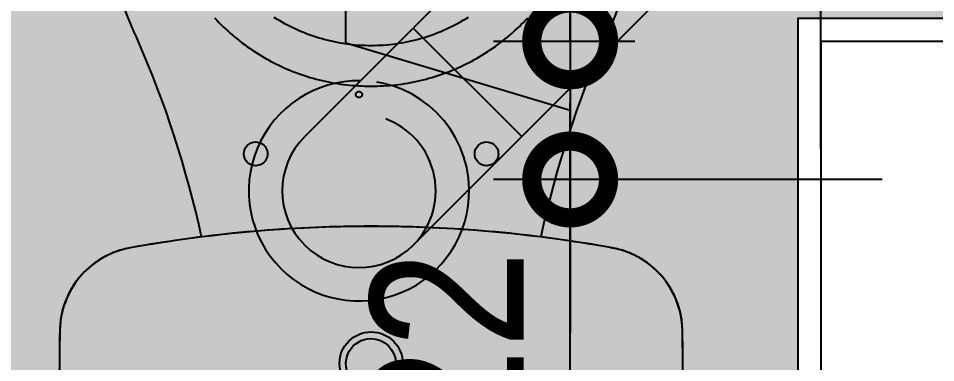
# Model space of a CAD drawing. Header units: metres. Extents: x -41 to 570, y -54 to 184.
# Drawn here: x -6.843 to -6.245, y -2.209 to -1.985 of the extents above; entities that cross this region are included whole.
import ezdxf

# ---------------------------------------------------------------- set-up
doc = ezdxf.new("R2010")
doc.units = ezdxf.units.M
doc.linetypes.add('PUC$0$DASHEDX2', pattern=[1.5, 1, -0.5])
doc.linetypes.add('PUC$0$HIDDEN2', pattern=[0.1875, 0.125, -0.0625])
for name, color, linetype in [('ARQ-DIM', 2, 'Continuous'), ('PUC$0$ARQ-ALV ACAB', 4, 'Continuous'), ('PUC$0$ARQ-ALV OSSO', 5, 'Continuous'), ('PUC$0$ARQ-HID', 7, 'Continuous'), ('PUC$0$ARQ-PRJ', 7, 'PUC$0$DASHEDX2')]:
    doc.layers.add(name, color=color, linetype=linetype)
doc.layers.add('PUC$0$ARQ-FORRO', color=9, linetype='Continuous', lineweight=5)
doc.styles.add('Adesa', font='ARIALN.TTF')
doc.dimstyles.new('ADESA 1-0050', dxfattribs={"dimtxt": 0.1, "dimasz": 0.1, "dimexe": 0.05, "dimexo": 0.05, "dimgap": 0.03, "dimtad": 1, "dimdec": 1, "dimlfac": 100, "dimzin": 12, "dimtxsty": 'Adesa', "dimblk": 'DOTSMALL', "dimcen": 1, "dimdle": 0.05, "dimclrd": 1, "dimclre": 1, "dimclrt": 256, "dimazin": 3, "dimtm": 1e-09, "dimtfac": 1, "dimtdec": 1, "dimtmove": 1, "dimatfit": 0, "dimldrblk": 'DOTSMALL', "dimfxl": 0.8, "dimtvp": 2, "dimtolj": 1, "dimtzin": 0, "dimarcsym": 0})

# ---------------------------------------------------------------- blocks, each defined once
blk = doc.blocks.new('PUC$0$ARQ-HID-BACIA CX')
for points in [[(-0.034153593748627, -0.2027259952173779, -0.008779933953385999), (-0.1067934940279755, -0.2027746307307723), (-0.107935425692439, -0.2027090968510663), (-0.1090769840386656, -0.2026390102589914), (-0.1102174740396293, -0.2025600783964307), (-0.1113562672569159, -0.2024678707727787), (-0.1124927980959782, -0.2023579883192781), (-0.1136265638061005, -0.2022259691232477), (-0.1147569359488827, -0.202067461248788), (-0.1158834746174548, -0.2018800294972323), (-0.1170056142172484, -0.2016646950808365), (-0.1181230405290776, -0.2014227305874385), (-0.1192351879583811, -0.201155487159582), (-0.1203416794421201, -0.2008642373849909), (-0.1214420122295792, -0.2005503009843039), (-0.1225357464138739, -0.2002149348342925), (-0.1236224420881413, -0.1998586102638171), (-0.1247015965016587, -0.1994811858741343), (-0.1257728325913803, -0.1990825045557756), (-0.1268356476066046, -0.1986624249099975), (-0.1278895387966017, -0.1982207898272179), (-0.1289340662545015, -0.1977574421979113), (-0.1299688529172585, -0.1972723034672015), (-0.1309933960341638, -0.1967655935885375), (-0.1320073185421791, -0.1962376267811407), (-0.1330101176905885, -0.1956887329751851), (-0.134001479260192, -0.1951192421007874), (-0.1349809005002669, -0.1945294840881217), (-0.1359480671916273, -0.1939197731563524), (-0.1369024765835434, -0.1932904235247577), (-0.13784378303491, -0.1926416865686349), (-0.1387715466388428, -0.1919738450852435), (-0.1396854217542227, -0.1912871504499947), (-0.1405849998960988, -0.1905818540382427), (-0.141469841157587, -0.1898582543581995), (-0.1423396313194871, -0.1891165870742668), (-0.1431939304749363, -0.1883571506946566), (-0.1440324872485661, -0.1875803379934666), (-0.1448549874211764, -0.1867864631897476), (-0.1456610539297287, -0.185975887635692), (-0.1464504353988758, -0.185148972683379), (-0.147222754765572, -0.184306063973878), (-0.1479777292325366, -0.1834475228592112), (-0.1487150131586574, -0.1825736949806185), (-0.1494341666370573, -0.181684941690122), (-0.1501348754485363, -0.1807816400507534), (-0.1508166996862172, -0.1798641357036388), (-0.1514792937089808, -0.1789328057118098), (-0.1521222490318692, -0.1779879957163928), (-0.1527453457014474, -0.1770300984913717), (-0.1533485522957889, -0.1760595853655502), (-0.1539319945025852, -0.1750769433786843), (-0.1544957351656677, -0.174082628148625), (-0.1550398685507943, -0.1730771267151283), (-0.15556448892373, -0.172060941828903), (-0.1560696591283062, -0.1710345133967905), (-0.1565547821480564, -0.1699982341928319), (-0.1570185696842614, -0.1689523084595237), (-0.1574596391724583, -0.167897003283116), (-0.1578766394700821, -0.1668325229061622), (-0.1582682194345963, -0.1657591029930074), (-0.1586329650796046, -0.1646769634971008), (-0.1589699965913454, -0.1635864186376636), (-0.1592817020357344, -0.1624883953612937), (-0.1595723233719397, -0.1613841348338667), (-0.1598460711372098, -0.1602748939321543), (-0.1601071558688076, -0.159161898111023), (-0.1603597881039747, -0.1580464042473011), (-0.160608209801893, -0.1569296692177033), (-0.1613837656263257, -0.1524892806215519), (-0.1621511517516154, -0.1480475251719042), (-0.1629020727909278, -0.1436030360152074), (-0.1636286104204814, -0.1391545248527848), (-0.1643276852921289, -0.1347015203558897), (-0.1650013084087405, -0.1302445331305932), (-0.1656516478827825, -0.1257840580722416), (-0.166280400497925, -0.1213205193766669), (-0.1668874405664837, -0.1168540191651743), (-0.1674721396500729, -0.1123845652932403), (-0.168033932154124, -0.1079121734718171), (-0.1685725981252091, -0.1034369144001346), (-0.1690882318290789, -0.0989589294769928), (-0.1695810217972564, -0.0944783679563841), (-0.1700510308735872, -0.089995371236995), (-0.1704982904799763, -0.0855100492955501), (-0.1709226749287609, -0.081022512108774), (-0.1713241527980074, -0.0765328696533345), (-0.1717027240877229, -0.0720412319060131), (-0.1720584202198268, -0.0675477166989538), (-0.1723912726162382, -0.0630524536476571), (-0.1727013126988766, -0.058555552728734), (-0.1729883833581454, -0.0540571317744991), (-0.1732523274844411, -0.0495573046893299), (-0.1734929879681673, -0.0450561932331368), (-0.173710584762766, -0.0405539113105249), (-0.1739056520408653, -0.0360505728258147), (-0.1740788496627843, -0.0315462995389737), (-0.1742302718942881, -0.0270412073183763), (-0.1743581276859416, -0.0225354120322834), (-0.1744602489252855, -0.0180290315129526), (-0.1745345617656042, -0.0135221835925847), (-0.1745841141331255, -0.0090149841394975), (-0.174617044305073, -0.0045075504948784), (-0.1746416162463547, -3.4113725e-09), (-0.174617044305073, 0.0045075475490819), (-0.1745841141331255, 0.0090149811936442), (-0.1745345617656042, 0.0135221806467882), (-0.1744602489252855, 0.0180290295490693), (-0.1743581276859416, 0.0225354100684001), (-0.1742302718942881, 0.0270412033906098), (-0.1740788496627843, 0.0315462975750904), (-0.1739056520408653, 0.0360505688980482), (-0.173710584762766, 0.0405539073827583), (-0.1734929879681673, 0.0450561893054271), (-0.1732523274844411, 0.0495573046893299), (-0.1729883833581454, 0.0540571278467326), (-0.1727013126988766, 0.0585555488010243), (-0.1723912726162382, 0.0630524536476571), (-0.1720584202198268, 0.0675477166989538), (-0.1717027240877229, 0.0720412240505368), (-0.1713241527980074, 0.0765328617978582), (-0.1709226749287609, 0.081022512108774), (-0.1704982904799763, 0.0855100492955501), (-0.1700510308735872, 0.089995371236995), (-0.1695810217972564, 0.0944783679563841), (-0.1690882318290789, 0.0989589294769928), (-0.1685725981252091, 0.1034369065446583), (-0.168033932154124, 0.1079121734717603), (-0.1674721396500729, 0.1123845652932403), (-0.1668874405664837, 0.1168540191651743), (-0.166280400497925, 0.1213205193766669), (-0.1656516478827825, 0.1257840502167653), (-0.1650013084087405, 0.1302445331305932), (-0.1643276852921289, 0.1347015203558897), (-0.1636286104204814, 0.1391545091418322), (-0.1629020727909278, 0.1436030360152074), (-0.1621511517516154, 0.1480475251719042), (-0.1613837656263257, 0.1524892806215519), (-0.1606082225746093, 0.1569295960884176), (-0.1603597881039747, 0.1580464042472442), (-0.1601071558688076, 0.1591618824000704), (-0.1598460711372098, 0.1602748782212018), (-0.1595723233719397, 0.1613841348338667), (-0.1592817020357344, 0.1624883953612937), (-0.1589699965913454, 0.1635864186376636), (-0.1586329650796046, 0.1646769634971008), (-0.1582682194345963, 0.1657591029930074), (-0.1578766394700821, 0.1668325229061622), (-0.1574596391724583, 0.167897003283116), (-0.1570185696842614, 0.1689523084595237), (-0.1565547821480564, 0.1699982184818793), (-0.1560696591283062, 0.1710345133967905), (-0.15556448892373, 0.172060941828903), (-0.1550398685507943, 0.1730771267151283), (-0.1544957351656677, 0.174082628148625), (-0.1539319945025852, 0.1750769276677317), (-0.1533485522957889, 0.1760595853655502), (-0.1527453457014474, 0.1770300984913717), (-0.1521222490318692, 0.1779879800054402), (-0.1514792937089808, 0.1789327900008573), (-0.1508166996862172, 0.1798641357036388), (-0.1501348754485363, 0.1807816400507534), (-0.1494341666370573, 0.181684941690122), (-0.1487150131586574, 0.1825736792696659), (-0.1479777292325366, 0.1834475071482586), (-0.147222754765572, 0.184306063973878), (-0.1464504353988758, 0.185148972683379), (-0.1456610539297287, 0.185975887635692), (-0.1448549874211764, 0.1867864631897476), (-0.1440324872485661, 0.1875803379934666), (-0.1431939304749363, 0.1883571506946566), (-0.1423396313194871, 0.1891165713632574), (-0.141469841157587, 0.1898582543581995), (-0.1405849998960988, 0.1905818540382427), (-0.1396854217542227, 0.1912871347390421), (-0.1387715466388428, 0.191973829374291), (-0.13784378303491, 0.1926416865686349), (-0.1369024765835434, 0.1932904078138051), (-0.1359480671916273, 0.1939197731563524), (-0.1349809005002669, 0.1945294840881217), (-0.134001479260192, 0.1951192421007874), (-0.1330101176905885, 0.1956887329751851), (-0.1320073185421791, 0.1962376267811407), (-0.1309933960341638, 0.1967655935885375), (-0.1299688529172585, 0.1972723034672015), (-0.1289340662545015, 0.1977574421979113), (-0.1278895387966017, 0.1982207898272179), (-0.1268356476066046, 0.1986624249099975), (-0.1257728325913803, 0.1990825045557756), (-0.1247015965016587, 0.1994811858741343), (-0.1236224420881413, 0.1998586102637603), (-0.1225357464138739, 0.2002149348342925), (-0.1214420122295792, 0.2005503009843039), (-0.1203416794421201, 0.2008642373849909), (-0.1192351879583811, 0.201155487159582), (-0.1181230405290776, 0.2014227305874385), (-0.1170056142172484, 0.2016646950808365), (-0.1158834746174548, 0.2018800294972323), (-0.1147569359488827, 0.2020674455378355), (-0.1136265638061005, 0.2022259691232477), (-0.1124927980959782, 0.2023579726082687), (-0.1113562672569159, 0.2024678707727787), (-0.1102174740396293, 0.2025600783964307), (-0.1090769840386656, 0.2026389945479821), (-0.107935425692439, 0.2027090811401138), (-0.1067935433552307, 0.2027746770304191, -0.0087799301671618), (-0.0341536743944744, 0.2027260438204337)], [(-0.1676498934503598, 0.1103951021522391), (-0.1677623839232396, 0.1104196583825399), (-0.1760184619280238, 0.1122755312315178), (-0.1842032435967979, 0.1142211058060809), (-0.1924767293451523, 0.1162955181072505), (-0.2008030981845295, 0.118493457830624), (-0.2090277228476012, 0.1207741471797874), (-0.2171457015148874, 0.1231331713749739), (-0.2253247329723322, 0.1256196664433276), (-0.2335057754326471, 0.1282185498633055), (-0.2414812242717303, 0.1308613846936453), (-0.2493140804387721, 0.1335638897496381), (-0.2570675962583238, 0.1363453580900398), (-0.2647880247963315, 0.1392226004420252), (-0.272512789559272, 0.1422116419846873), (-0.2802612150278207, 0.1453234489679573), (-0.2880405596654469, 0.1485650599019266), (-0.2958436605188481, 0.1519380728980479, 0.0111493915510193), (-0.3381155261025555, 0.1694250492818412)], [(-0.3381154994946272, -0.1694249918304251, 0.0111494064537794), (-0.2958435784301727, -0.1519379896428461), (-0.2880405596654469, -0.1485650127690121), (-0.2802612150278207, -0.1453234018350997), (-0.272512789559272, -0.1422115948517728), (-0.2647880247963315, -0.1392225533091675), (-0.2570675962583238, -0.1363453109571822), (-0.2493140804387721, -0.1335638426167236), (-0.2414812242717303, -0.1308613375607308), (-0.2335057754326471, -0.1282185027304479), (-0.2253247329723322, -0.1256196193104699), (-0.2171457015148874, -0.1231331242421163), (-0.2090277228476012, -0.1207741000468729), (-0.2008030981845295, -0.1184934106977096), (-0.1924767293451523, -0.116295470974336), (-0.1842032435967979, -0.1142210586731664), (-0.1760184619280238, -0.1122754840986602), (-0.1677623839232396, -0.1104196112496822), (-0.1676498934503598, -0.1103950550193815)]]:
    blk.add_lwpolyline(points, format="xyb")
at = {"ltscale": 0.0004660358492614}
blk.add_lwpolyline([(-0.0341549059861066, -0.2026515428190407, -0.0087780422914524), (-0.1067920613044819, -0.202700178794629), (-0.1095202216393289, -0.202586865583072), (-0.1122394745785726, -0.2023392137221833), (-0.1149432679332847, -0.2019578930145087), (-0.1176250031002937, -0.2014438932504561), (-0.1202780814764495, -0.2007985341506639), (-0.1228960929901106, -0.2000234653660016), (-0.1254725647258041, -0.1991206193444839), (-0.1280012751433972, -0.1980922427533471), (-0.1304761283904625, -0.1969408179242862), (-0.1328914056775972, -0.1956690628533977), (-0.1352414510592297, -0.1942800254668384), (-0.1375205143240379, -0.1927771778867679), (-0.1397230337922224, -0.1911643378764722), (-0.1418434477839696, -0.1894456059964398), (-0.143876571682533, -0.18762527133876), (-0.1458175665122425, -0.1857077486831429), (-0.1476619703604953, -0.1836975627860227), (-0.1494060754407585, -0.1815989870285364), (-0.1510458283253726, -0.1794170803397321), (-0.1525762957729384, -0.1771583470570306), (-0.1539935814653859, -0.1748281917506063), (-0.1552950773833857, -0.1724312805756369), (-0.156477735600717, -0.1699738350721134), (-0.1575387909884256, -0.1674622496008453), (-0.15847572979294, -0.164902305794925), (-0.1592864153237059, -0.1622993768027925), (-0.159969213640899, -0.1596578302711862), (-0.160534935459836, -0.1569164776967966, -0.0446233944362827), (-0.1745671777183588, 7.79359368e-08, -0.0446233944355422), (-0.160534939202698, 0.1569164538238681), (-0.159969213640899, 0.1596578302711862), (-0.1592864153237059, 0.1622993610918399), (-0.15847572979294, 0.164902305794925), (-0.1575387909884256, 0.1674622496007885), (-0.156477735600717, 0.1699738350721134), (-0.1552950773833857, 0.1724312805756369), (-0.1539935814653859, 0.1748281917506063), (-0.1525762957729384, 0.1771583470570306), (-0.1510458283253726, 0.1794170803397321), (-0.1494060754407585, 0.1815989870285364), (-0.1476619703604953, 0.1836975470750701), (-0.1458175665122425, 0.1857077486831429), (-0.143876571682533, 0.18762527133876), (-0.1418434477839696, 0.1894456059964398), (-0.1397230337922224, 0.1911643378764722), (-0.1375205143240379, 0.1927771778867679), (-0.1352414510592297, 0.1942800254668384), (-0.1328914056775972, 0.1956690471424451), (-0.1304761283904625, 0.1969408179242862), (-0.1280012751433972, 0.1980922427533471), (-0.1254725647258041, 0.1991206193444839), (-0.1228960929901106, 0.200023449655049), (-0.1202780814764495, 0.2007985341506639), (-0.1176250031002937, 0.2014438932504561), (-0.1149432679332847, 0.2019578930144519), (-0.1122394745785726, 0.2023392137221833), (-0.1095202216393289, 0.202586865583072), (-0.1067921106405052, 0.2027002250943326, -0.0087780226713145), (-0.0341551176481261, 0.2026515938098612, -0.1582159968596879)], format="xyb", dxfattribs=at)
at = {"ltscale": 0.0031101841784222}
for points in [[(-0.1067811728906065, 0.2020573591015875), (-0.1067919820310195, 0.2026977378270374)], [(-0.1067811728906065, -0.2020573591015875), (-0.1067919820310195, -0.2026977378270942)]]:
    blk.add_lwpolyline(points, dxfattribs=at)
for points in [[(-0.3103464777787508, 0.1019568084345508), (-0.308884415850585, 0.1005811567858075), (-0.3074425582168558, 0.0991842482083882), (-0.3060211562529105, 0.0977664676206871), (-0.3046204613341104, 0.0963281685193636), (-0.3032407248358169, 0.0948697279674491), (-0.3018821981333843, 0.0933914994615464), (-0.3005451326021742, 0.0918938443537343), (-0.2992297167737021, 0.0903771161406155), (-0.2979362962890946, 0.0888416368968308), (-0.2966650911017794, 0.0872877129861252), (-0.2954163840090373, 0.0857156664831962), (-0.2941904578081491, 0.0841257958962558), (-0.2929875638744761, 0.0825184154445253), (-0.2918080164272112, 0.0808938393471692), (-0.290652098263628, 0.0792523896788851), (-0.2895200293371758, 0.0775943728034179), (-0.2884120610232088, 0.0759201343617804), (-0.2873284132751621, 0.0742300592726508), (-0.2862692746245585, 0.0725245010324613), (-0.2852348021809945, 0.0708038367044139), (-0.2842252473198314, 0.0690684433513695), (-0.2832407357287465, 0.0673186744701013), (-0.2822815187831011, 0.0655549071235271), (-0.2813477535924846, 0.0637775065914923), (-0.280439628688427, 0.0619868381538424), (-0.2795574268682017, 0.0601832553071233), (-0.278701368085251, 0.0583671233311804), (-0.2778717037149221, 0.056538799650383), (-0.2770686537106641, 0.0546986416890434), (-0.2762925322916772, 0.0528470225824833), (-0.2755435594113891, 0.0509843036827249), (-0.2748219864451684, 0.0491108620527996), (-0.2741280333464502, 0.0472270786835623), (-0.2734616058494694, 0.0453334131205736), (-0.2728225782665561, 0.0434303327648138), (-0.2722107620661802, 0.0415183050174335), (-0.2716259372949139, 0.039597773712984), (-0.2710679154212414, 0.0376691787583639), (-0.2705365393355521, 0.0357329522049952), (-0.2700315890844109, 0.0337895064655243), (-0.2695529075582144, 0.0318392402056418), (-0.2691011231953766, 0.0298824362224934), (-0.2686773986069113, 0.0279193125057589), (-0.2682829906696114, 0.0259501263223854), (-0.2679191562602838, 0.0239751820722347), (-0.2675871836776267, 0.0219948234324932), (-0.2672882983765135, 0.0200094431772016), (-0.267023851499502, 0.0180194890686778), (-0.2667950685014588, 0.0160254658215706), (-0.2666012581001524, 0.0140280431155304), (-0.2664383982898428, 0.0120280408662268), (-0.2663020271579199, 0.0100261248256572), (-0.2661877142137001, 0.0080227437380529), (-0.2660910603884048, 0.0060182304793841), (-0.2660076037694239, 0.0040128614644175), (-0.2659330081318245, 0.0020067972394315), (-0.2658627801410773, 2.2350747e-08), (-0.2659330081318245, -0.0020067501065739), (-0.2660076037694239, -0.0040128143315599), (-0.2660910603884048, -0.0060181833465265), (-0.2661877142137001, -0.0080226966051953), (-0.2663020271579199, -0.0100260776927996), (-0.2664383982898428, -0.0120279937333692), (-0.2666012581001524, -0.0140279959826728), (-0.2667950685014588, -0.016025418688713), (-0.267023851499502, -0.0180194419358202), (-0.2672882983765135, -0.0200093960442871), (-0.2675871836776267, -0.0219947762995787), (-0.2679191562602838, -0.0239751349393203), (-0.2682829906696114, -0.0259500791895278), (-0.2686773986069113, -0.0279192653729012), (-0.2691011231953766, -0.0298823890896358), (-0.2695529075582144, -0.0318391930727273), (-0.2700315890844109, -0.0337894593326667), (-0.2705365393355521, -0.0357329050721376), (-0.2710679154212414, -0.0376691316255062), (-0.2716259372949139, -0.0395977265801264), (-0.2722107620661802, -0.0415182578845759), (-0.2728225782665561, -0.0434302856319562), (-0.2734616058494694, -0.04533336598771599), (-0.2741280333464502, -0.0472270315507046), (-0.2748219864451684, -0.049110814919942), (-0.2755435594113891, -0.0509842565498104), (-0.2762925322916772, -0.0528469754495689), (-0.2770686537106641, -0.0546985945561858), (-0.2778717037149221, -0.0565387525175254), (-0.278701368085251, -0.0583670761983228), (-0.2795574268682017, -0.0601832081742657), (-0.280439628688427, -0.06198679102092799), (-0.2813477535924846, -0.0637774594585778), (-0.2822815187831011, -0.0655548599906126), (-0.2832407357287465, -0.0673186273371869), (-0.2842252473198314, -0.0690683962185119), (-0.2852348021809945, -0.0708037895714995), (-0.2862692746245585, -0.0725244538996037), (-0.2873284132751621, -0.0742300121397364), (-0.2884120610232088, -0.0759200872289228), (-0.2895200293371758, -0.0775943256705034), (-0.290652098263628, -0.0792523425460274), (-0.2918080164272112, -0.0808937922143116), (-0.2929875638744761, -0.0825183683116677), (-0.2941904578081491, -0.0841257487633982), (-0.2954163840090373, -0.0857156193503386), (-0.2966650911017794, -0.0872876658532675), (-0.2979362962890946, -0.0888415897639732), (-0.2992297167737021, -0.0903770690077579), (-0.3005451326021742, -0.0918937972208767), (-0.3018821981333843, -0.0933914523286887), (-0.3032407248358169, -0.0948696808345915), (-0.3046204613341104, -0.0963281213865059), (-0.3060211562529105, -0.0977664204877726), (-0.3074425582168558, -0.0991842010754738), (-0.308884415850585, -0.1005811096529499), (-0.3103464777787508, -0.1019567613016932)], [(-0.3109171312641905, 0.0633382202972541), (-0.3098503570870719, 0.0616088010367264), (-0.3088128367172871, 0.05986246107241299), (-0.3078048215301976, 0.0580996599498747), (-0.3068265629011506, 0.0563208650701483), (-0.3058783122055146, 0.0545265438343279), (-0.3049603836624755, 0.05271716757116), (-0.304072965803563, 0.0508932154649813), (-0.3032163414260509, 0.0490551588444817), (-0.3023907619053006, 0.0472034847495309), (-0.301596447194747, 0.0453386762921184), (-0.3008336486697516, 0.0434612244397101), (-0.3001025862837494, 0.0415716123043524), (-0.2994035114121018, 0.0396703347812775), (-0.2987366125863247, 0.0377578946211941), (-0.2981021411817863, 0.0358347867193345), (-0.2975002857299884, 0.0339015177541171), (-0.2969312661843801, 0.0319585963679572), (-0.2963953339203229, 0.0300065370947493), (-0.295892646047406, 0.028045866251631), (-0.2954234225190717, 0.0260771101557964), (-0.2949878518668427, 0.024100806907569), (-0.2945861540441612, 0.0221174946073859), (-0.2942184861606094, 0.0201277251026397), (-0.2938850367477244, 0.018132052204777), (-0.2935860257589339, 0.0161310365985799), (-0.2933216103038418, 0.0141252438786239), (-0.2930919474920444, 0.0121152504407576), (-0.292897194433138, 0.0101016356266826), (-0.2927375082367334, 0.0080849871244197), (-0.2926130774343321, 0.0060658980226833), (-0.2925240277136254, 0.0040449685293709), (-0.2924705161842098, 0.0020228059711087), (-0.2924526371118503, 2.35664572e-08), (-0.2924705161842098, -0.0020227588382511), (-0.2925240277136254, -0.0040449213964564), (-0.2926130774343321, -0.0060658508898257), (-0.2927375082367334, -0.0080849399915053), (-0.292897194433138, -0.0101015884937681), (-0.2930919474920444, -0.0121152033079), (-0.2933216103038418, -0.0141251967457095), (-0.2935860257589339, -0.0161309894656654), (-0.2938850367477244, -0.0181320050718625), (-0.2942184861606094, -0.0201276779697821), (-0.2945861540441612, -0.0221174474744714), (-0.2949878518668427, -0.0241007597747114), (-0.2954234225190717, -0.0260770630228819), (-0.295892646047406, -0.0280458191187734), (-0.2963953339203229, -0.0300064899618917), (-0.2969312661843801, -0.0319585492350996), (-0.2975002857299884, -0.0339014706212595), (-0.2981021411817863, -0.03583473958642), (-0.2987366125863247, -0.0377578474883365), (-0.2994035114121018, -0.0396702876484199), (-0.3001025862837494, -0.0415715651714948), (-0.3008336486697516, -0.0434611773068525), (-0.301596447194747, -0.0453386291592608), (-0.3023907619053006, -0.0472034376166732), (-0.3032163414260509, -0.049055111711624), (-0.304072965803563, -0.0508931683320668), (-0.3049603836624755, -0.0527171204383024), (-0.3058783122055146, -0.0545264967014703), (-0.3068265629011506, -0.0563208179372907), (-0.3078048215301976, -0.058099612817017), (-0.3088128367172871, -0.0598624139395554), (-0.3098503570870719, -0.0616087539038688), (-0.3109171312641905, -0.0633381731643397)]]:
    blk.add_lwpolyline(points)
for points in [[(-0.2141080816842518, 0.0751632667241609, 1), (-0.2295525837029615, 0.0751632667241609, 1)], [(-0.0646509142019056, -1.5564012e-09, 1), (-0.1058362529184649, -1.5564012e-09, 1)], [(-0.0688760498822774, 0.0001387356313955, 1), (-0.1014261049743226, 0.0001387356313955, 1)], [(-0.2141080816842518, -0.0751632195913032, 1), (-0.2295525837029615, -0.0751632195913032, 1)]]:
    blk.add_lwpolyline(points, format="xyb", close=True)
at = {"ltscale": 0.0033922924509014}
blk.add_lwpolyline([(-0.1598449399481012, -0.1567920569199543), (-0.1605324201313465, -0.1569160006825712)], dxfattribs=at)
blk = doc.blocks.new('PUC$0$pl apto tipo 3 puc')
at = {"layer": 'PUC$0$ARQ-ALV ACAB', "elevation": 8.636712647805652e-06}
blk.add_lwpolyline([(-5.574032927745786, -1.983799214206993), (-6.344040634536412, -1.983799193643634), (-6.344040951761163, -2.293838404042756)], dxfattribs=at)
at = {"layer": 'PUC$0$ARQ-ALV OSSO', "elevation": 8.636712647805652e-06}
blk.add_lwpolyline([(-5.559031989915363, -1.998799214206993), (-6.329040640628517, -1.998799193643633), (-6.329040969602445, -2.308838498187245)], dxfattribs=at)
at = {"layer": 'PUC$0$ARQ-HID', "lineweight": -2, "extrusion": (0, 0, -1), "zscale": -1, "rotation": 269.9999377319893}
blk.add_blockref('PUC$0$ARQ-HID-BACIA CX', (6.621832399274109, -2.293910886570025, -1.295506897170848e-05), dxfattribs=at)
blk = doc.blocks.new('PUC$0$pl  forro 3')
at = {"layer": 'PUC$0$ARQ-FORRO'}
h = blk.add_hatch(color=256, dxfattribs=at)
h.dxf.hatch_style = 1
h.paths.add_polyline_path([(0, 0), (8.205120005655431e-07, 1.200024585086719), (-1.411141149386071, 1.200026028852506), (-1.411141436091836, 0.8899946653177087), (-2.18114914288246, 0.8899946887768881), (-2.181147678823461, -2.307516741906213e-06)])
blk.add_lwpolyline([(0, 0), (8.205120005655431e-07, 1.200024585086719), (-1.411141149386071, 1.200026028852506), (-1.411141436091836, 0.8899946653177087), (-2.18114914288246, 0.8899946887768881), (-2.181147678823461, -2.307516741906213e-06)], close=True, dxfattribs=at)
blk = doc.blocks.new('PUC$0$E3')
for p, q in [((302.2154506489186, -376.0693115407913), (302.3154537791706, -376.0693115407913)), ((302.3154537791707, -376.1693115407914), (302.3154537791707, -376.0693115407913)), ((302.2154506489186, -376.1693115407913), (302.3154537791706, -376.1693115407913))]:
    blk.add_line(p, q)
at = {"linetype": 'PUC$0$HIDDEN2', "ltscale": 0.1}
blk.add_circle((302.2598082644644, -376.074957055497), 0.00201625525210084, dxfattribs=at)
for radius, start, end in [(0.07177868697478991, 44.15718698488058, 315.8497781646666), (0.05000313025210084, 90, 270)]:
    blk.add_arc((302.2154506489186, -376.1193146710434), radius, start, end)
blk.add_arc((302.2154506489186, -376.1193146710434), 0.05000313025210084, 270, 90, dxfattribs=at)
at = {"linetype": 'PUC$0$HIDDEN2', "ltscale": 0.2}
blk.add_arc((302.2154506489186, -376.1193146710434), 0.07177868697478991, 315.8497781646666, 44.15718698488058, dxfattribs=at)
blk = doc.blocks.new('PUC$0$A$Cbb146ebc')
at = {"layer": 'PUC$0$ARQ-PRJ', "ltscale": 50}
for p, q in [((1.124612665917084, 0.2119893101316848, 4.318356323934155e-06), (0.2343168699335365, -0.6783075874282076)), ((1.19500991620589, 0.1409652049114811), (0.3050275918412808, -0.7490182217566144))]:
    blk.add_line(p, q, dxfattribs=at)
at = {"layer": 'PUC$0$ARQ-PRJ', "ltscale": 0.5, "rotation": 224.9999999999999}
blk.add_blockref('PUC$0$E3', (480.885791153918, -52.01057432838661, 4.318356323899889e-06), dxfattribs=at)
blk = doc.blocks.new('PUC')
at = {"rotation": 180}
blk.add_blockref('PUC$0$pl apto tipo 3 puc', (-0.009043289903322815, 0.001191462223843587, -8.636712647805652e-06), dxfattribs=at)
blk.add_blockref('PUC$0$A$Cbb146ebc', (5.390033089999999, 1.850035260000001))
at = {"layer": 'PUC$0$ARQ-FORRO'}
blk.add_blockref('PUC$0$pl  forro 3', (7.746138780620409, 1.094995989101858, -4.318356323902826e-06), dxfattribs=at)
blk = doc.blocks.new('_DotSmall')
at = {"color": 0, "linetype": 'ByBlock', "const_width": 0.5}
blk.add_lwpolyline([(-0.0625, 0, 1), (0.0625, 0, 1)], format="xyb", close=True, dxfattribs=at)
blk = doc.blocks.new('*D1577')
at = {"layer": 'ARQ-DIM', "color": 1, "lineweight": -2, "transparency": 16777216}
for p, q in [((-6.274996198438789, -1.727351387659604), (-6.233864939074008, -1.500236790115265)), ((-6.233864939074008, -1.500236790115265), (-6.119908595281374, -1.500236790115265)), ((-6.31999743561167, -2.069995849651775), (-6.31999743561167, -1.677351387659604)), ((-6.229994961265907, -1.979946108296264), (-6.229994961265907, -1.677351387659604)), ((-6.31999743561167, -1.727351387659604), (-6.41999743561167, -1.727351387659604)), ((-6.31999743561167, -1.727351387659604), (-6.229994961265907, -1.727351387659604)), ((-6.31999743561167, -1.727351387659604), (-6.229994961265907, -1.727351387659604)), ((-6.229994961265907, -1.727351387659604), (-6.129994961265908, -1.727351387659604))]:
    blk.add_line(p, q, dxfattribs=at)
at = {"layer": 'Defpoints', "color": 0, "transparency": 16777216}
for p in [(-6.229994961265907, -1.727351387659604), (-6.229994961265907, -2.029946108296264, -4.318356323902826e-06), (-6.31999743561167, -2.119995849651775)]:
    blk.add_point(p, dxfattribs=at)
at = {"layer": 'ARQ-DIM', "color": 1, "lineweight": -2, "transparency": 16777216, "xscale": 0.1, "yscale": 0.1, "zscale": 0.1}
blk.add_blockref('_DotSmall', (-6.31999743561167, -1.727351387659604), dxfattribs=at)
at = {"layer": 'ARQ-DIM', "color": 1, "lineweight": -2, "transparency": 16777216, "xscale": 0.1, "yscale": 0.1, "zscale": 0.1, "rotation": 180}
blk.add_blockref('_DotSmall', (-6.229994961265907, -1.727351387659604), dxfattribs=at)
at = {"layer": 'ARQ-DIM', "transparency": 16777216, "insert": (-6.176886767177691, -1.419179491343096), "char_height": 0.1, "attachment_point": 5, "style": 'Adesa'}
blk.add_mtext('\\A1;9', dxfattribs=at)
blk = doc.blocks.new('*D1578')
at = {"layer": 'ARQ-DIM', "color": 1, "lineweight": -2, "transparency": 16777216}
for p, q in [((-7.761146082043575, -1.980035302936366), (-7.761146082043575, -1.677351387659602)), ((-6.319997338131487, -1.989990556788367), (-6.319997338131487, -1.677351387659602)), ((-7.811146082043575, -1.727351387659602), (-6.269997338131487, -1.727351387659602))]:
    blk.add_line(p, q, dxfattribs=at)
at = {"layer": 'Defpoints', "color": 0, "transparency": 16777216}
for p in [(-6.319997338131487, -1.727351387659602), (-7.761146082043575, -2.030035302936366), (-6.319997338131487, -2.039990556788367)]:
    blk.add_point(p, dxfattribs=at)
at = {"layer": 'ARQ-DIM', "color": 1, "lineweight": -2, "transparency": 16777216, "xscale": 0.1, "yscale": 0.1, "zscale": 0.1, "rotation": 180}
blk.add_blockref('_DotSmall', (-7.761146082043575, -1.727351387659602), dxfattribs=at)
at = {"layer": 'ARQ-DIM', "color": 1, "lineweight": -2, "transparency": 16777216, "xscale": 0.1, "yscale": 0.1, "zscale": 0.1}
blk.add_blockref('_DotSmall', (-6.319997338131487, -1.727351387659602), dxfattribs=at)
at = {"layer": 'ARQ-DIM', "transparency": 16777216, "insert": (-7.040571710087531, -1.64714674918757), "char_height": 0.1, "attachment_point": 5, "style": 'Adesa'}
blk.add_mtext('\\A1;144', dxfattribs=at)
blk = doc.blocks.new('*D1584')
at = {"layer": 'ARQ-DIM', "color": 1, "lineweight": -2, "transparency": 16777216}
for p, q in [((-6.483199950460229, -2.360045781428281), (-6.483199950460229, -2.039990726640196)), ((-6.279997460383152, -2.089990726640196), (-6.533199950460229, -2.089990726640196)), ((-6.544752171532346, -2.310045781428281), (-6.433199950460229, -2.310045781428281))]:
    blk.add_line(p, q, dxfattribs=at)
at = {"layer": 'Defpoints', "color": 0, "transparency": 16777216}
for p in [(-6.483199950460229, -2.089990726640196), (-6.229997460383152, -2.089990726640196, -4.318356323902826e-06), (-6.594752171532345, -2.310045781428281, -8.636712647805652e-06)]:
    blk.add_point(p, dxfattribs=at)
at = {"layer": 'ARQ-DIM', "color": 1, "lineweight": -2, "transparency": 16777216, "xscale": 0.1, "yscale": 0.1, "zscale": 0.1}
for p, rotation in [((-6.483199950460229, -2.089990726640196), 90), ((-6.483199950460229, -2.310045781428281), 270)]:
    blk.add_blockref('_DotSmall', p, dxfattribs=dict(at, rotation=rotation))
at = {"layer": 'ARQ-DIM', "transparency": 16777216, "insert": (-6.563404588932261, -2.200018254034236), "char_height": 0.1, "attachment_point": 5, "rotation": 90, "style": 'Adesa'}
blk.add_mtext('\\A1;22', dxfattribs=at)
blk = doc.blocks.new('*D1585')
at = {"layer": 'ARQ-DIM', "color": 1, "lineweight": -2, "transparency": 16777216}
for p, q in [((-6.629257249232388, -2.001173466235826), (-6.629257249232388, -1.887217122443193)), ((-6.483199950460219, -1.999990655867476), (-6.483199950460219, -1.899990655867476)), ((-6.441010366584829, -1.999990655867476), (-6.533199950460219, -1.999990655867476)), ((-6.483199950460219, -1.999990655867476), (-6.483199950460218, -2.089990655867476)), ((-6.483199950460219, -1.999990655867476), (-6.483199950460218, -2.089990655867476)), ((-6.483199950460218, -2.044990655867476), (-6.629257249232388, -2.001173466235826)), ((-6.351010476242712, -2.089990655867476), (-6.533199950460218, -2.089990655867476)), ((-6.483199950460218, -2.089990655867476), (-6.483199950460218, -2.189990655867476))]:
    blk.add_line(p, q, dxfattribs=at)
at = {"layer": 'Defpoints', "color": 0, "transparency": 16777216}
for p in [(-6.391010366584829, -1.999990655867476), (-6.483199950460218, -2.089990655867476), (-6.301010476242713, -2.089990655867476)]:
    blk.add_point(p, dxfattribs=at)
at = {"layer": 'ARQ-DIM', "color": 1, "lineweight": -2, "transparency": 16777216, "xscale": 0.1, "yscale": 0.1, "zscale": 0.1}
for p, rotation in [((-6.483199950460219, -1.999990655867476), 270), ((-6.483199950460218, -2.089990655867476), 90)]:
    blk.add_blockref('_DotSmall', p, dxfattribs=dict(at, rotation=rotation))
at = {"layer": 'ARQ-DIM', "transparency": 16777216, "insert": (-6.710314548004556, -1.944195294339507), "char_height": 0.1, "attachment_point": 5, "rotation": 90, "style": 'Adesa'}
blk.add_mtext('\\A1;9', dxfattribs=at)
blk = doc.blocks.new('*D1586')
at = {"layer": 'ARQ-DIM', "color": 1, "lineweight": -2, "transparency": 16777216}
for p, q in [((-6.483199950460214, -0.9903273177221311), (-6.483199950460214, -2.049990655867476)), ((-6.48479897828783, -1.040327317722131), (-6.533199950460214, -1.040327317722131)), ((-6.441010366584829, -1.999990655867476), (-6.533199950460214, -1.999990655867476))]:
    blk.add_line(p, q, dxfattribs=at)
at = {"layer": 'Defpoints', "color": 0, "transparency": 16777216}
for p in [(-6.43479897828783, -1.040327317722131, 8.63671264700074e-06), (-6.483199950460214, -1.999990655867476), (-6.391010366584829, -1.999990655867476)]:
    blk.add_point(p, dxfattribs=at)
at = {"layer": 'ARQ-DIM', "color": 1, "lineweight": -2, "transparency": 16777216, "xscale": 0.1, "yscale": 0.1, "zscale": 0.1}
for p, rotation in [((-6.483199950460214, -1.040327317722131), 90), ((-6.483199950460214, -1.999990655867476), 270)]:
    blk.add_blockref('_DotSmall', p, dxfattribs=dict(at, rotation=rotation))
at = {"layer": 'ARQ-DIM', "transparency": 16777216, "insert": (-6.564257249232382, -1.520158986794802), "char_height": 0.1, "attachment_point": 5, "rotation": 90, "style": 'Adesa'}
blk.add_mtext('\\A1;96', dxfattribs=at)
blk = doc.blocks.new('*D1611')
at = {"layer": 'ARQ-DIM', "color": 1, "lineweight": -2, "transparency": 16777216}
for p, q in [((-6.229997676022064, -2.079990556788367), (-6.229997676022064, -1.677351387659604)), ((-5.54998870001204, -1.989990676430835), (-5.54998870001204, -1.677351387659604)), ((-6.279997676022064, -1.727351387659604), (-5.49998870001204, -1.727351387659604))]:
    blk.add_line(p, q, dxfattribs=at)
at = {"layer": 'Defpoints', "color": 0, "transparency": 16777216}
for p in [(-5.54998870001204, -1.727351387659604), (-5.54998870001204, -2.039990676430835, 8.636712647805652e-06), (-6.229997676022064, -2.129990556788367)]:
    blk.add_point(p, dxfattribs=at)
at = {"layer": 'ARQ-DIM', "color": 1, "lineweight": -2, "transparency": 16777216, "xscale": 0.1, "yscale": 0.1, "zscale": 0.1, "rotation": 180}
blk.add_blockref('_DotSmall', (-6.229997676022064, -1.727351387659604), dxfattribs=at)
at = {"layer": 'ARQ-DIM', "color": 1, "lineweight": -2, "transparency": 16777216, "xscale": 0.1, "yscale": 0.1, "zscale": 0.1}
blk.add_blockref('_DotSmall', (-5.54998870001204, -1.727351387659604), dxfattribs=at)
at = {"layer": 'ARQ-DIM', "transparency": 16777216, "insert": (-5.889993188017052, -1.646294088887434), "char_height": 0.1, "attachment_point": 5, "style": 'Adesa'}
blk.add_mtext('\\A1;68', dxfattribs=at)

msp = doc.modelspace()

# ---------------------------------------------------------------- block references
at = {"rotation": 180}
msp.add_blockref('PUC', (0, 0), dxfattribs=at)

# ---------------------------------------------------------------- dimensions: what is measured, and where the dimension line sits
at = {"layer": 'ARQ-DIM'}
for base, p1, p2, picture, middle in [((-6.483199950460214, -1.999990655867476, 4.318356323902826e-06), (-6.434798978287827, -1.040327317722131, 1.295506897090357e-05), (-6.391010366584825, -1.999990655867475, 4.318356323905283e-06), '*D1586', (-6.564257249232382, -1.520158986794802, 4.318356323902826e-06)), ((-6.483199950460218, -2.089990655867476, 4.318356323902826e-06), (-6.391010366584825, -1.999990655867475, 4.318356323905283e-06), (-6.301010476242709, -2.089990655867475, 4.318356323905283e-06), '*D1585', (-6.710314548004556, -1.971173466235823, 4.318356323902826e-06)), ((-6.483199950460229, -2.089990726640196, 4.318356323902826e-06), (-6.594752171532342, -2.31004578142828, -4.318356323902826e-06), (-6.229997460383148, -2.089990726640195), '*D1584', (-6.563404588932261, -2.200018254034236, 4.318356323902826e-06))]:
    dim = msp.add_linear_dim(base=base, p1=p1, p2=p2, angle=89.99999999999999, dimstyle='ADESA 1-0050', dxfattribs=at)
    dim.commit()
    dim.dimension.update_dxf_attribs({"geometry": picture, "text_midpoint": middle})
dim = msp.add_linear_dim(base=(-6.229994961265907, -1.727351387659604), p1=(-6.31999743561167, -2.119995849651775), p2=(-6.229994961265907, -2.029946108296264, -4.318356323902826e-06), dimstyle='ADESA 1-0050', dxfattribs=at)
dim.commit()
dim.dimension.update_dxf_attribs({"geometry": '*D1577', "text_midpoint": (-6.203864939074007, -1.500236790115265), "dimtype": 160})
dim = msp.add_linear_dim(base=(-6.319997338131487, -1.727351387659602, -4.318356323902826e-06), p1=(-7.761146082043575, -2.030035302936366, -4.318356323902826e-06), p2=(-6.319997338131487, -2.039990556788367, -4.31835632390037e-06), dimstyle='ADESA 1-0050', override={"dimdec": 0}, dxfattribs=at)
dim.commit()
dim.dimension.update_dxf_attribs({"geometry": '*D1578', "text_midpoint": (-7.040571710087531, -1.64714674918757, -4.318356323902826e-06)})
dim = msp.add_linear_dim(base=(-5.54998870001204, -1.727351387659604, -8.636712647805652e-06), p1=(-6.229997676022064, -2.129990556788367, -8.636712647805652e-06), p2=(-5.54998870001204, -2.039990676430835), dimstyle='ADESA 1-0050', dxfattribs=at)
dim.commit()
dim.dimension.update_dxf_attribs({"geometry": '*D1611', "text_midpoint": (-5.889993188017052, -1.646294088887434, -8.636712647805652e-06)})

doc.saveas('drawing.dxf')
